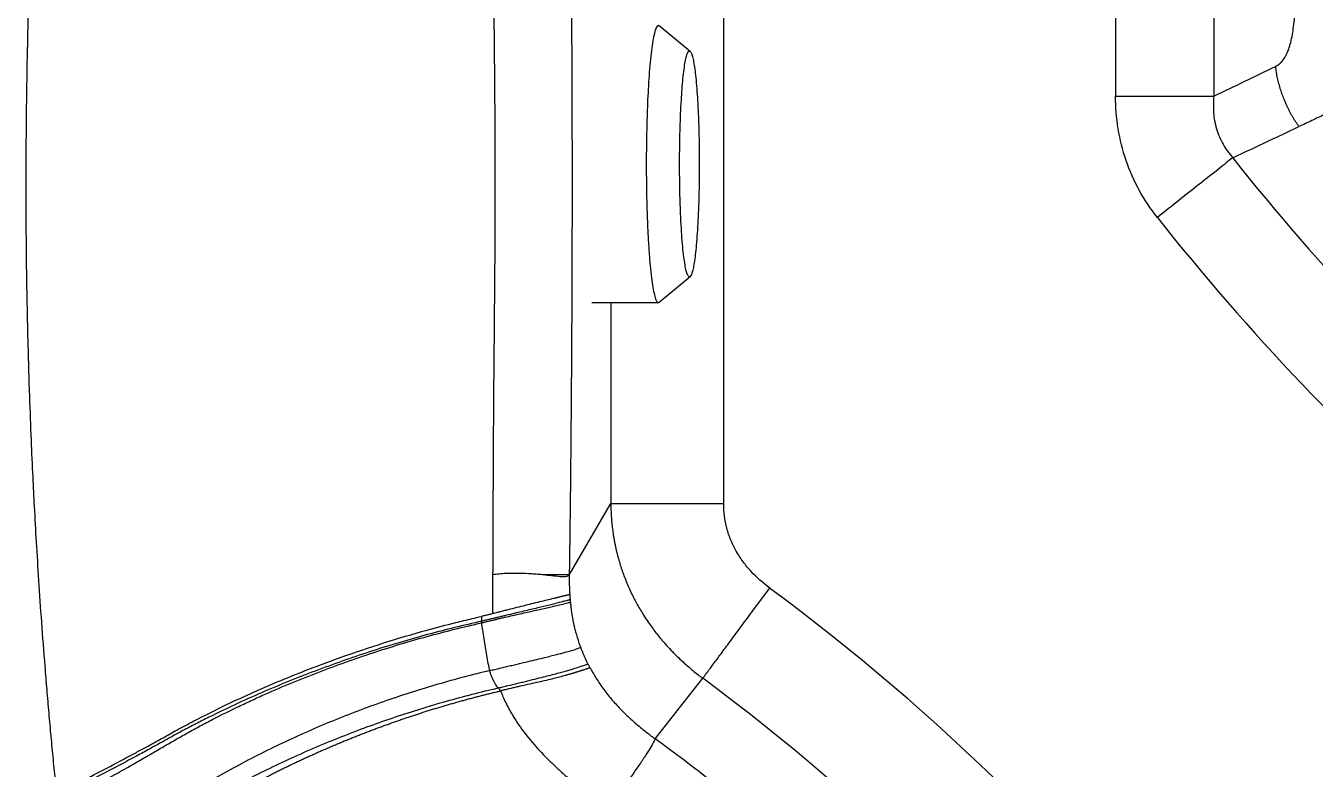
# Model space of a CAD drawing. Extents: x 398 to 508, y 623 to 782.
# Drawn here: x 413.03 to 435.76, y 679.11 to 692.21 of the extents above; entities that cross this region are included whole.
import ezdxf

# ---------------------------------------------------------------- set-up
doc = ezdxf.new("R2010")
doc.units = 0
doc.header["$MEASUREMENT"] = 0
doc.layers.add('GEOMETRY', color=2, linetype='Continuous', lineweight=25)

msp = doc.modelspace()

# ---------------------------------------------------------------- linework, layer by layer
at = {"layer": 'GEOMETRY'}
for p, q in [((425.337, 683.796), (425.337, 696.14)), ((432.245, 696.209), (432.245, 690.974)), ((433.977, 693.724), (433.977, 690.974)), ((424.743, 691.763), (424.198, 692.211)), ((432.245, 690.974), (433.977, 690.974)), ((424.198, 687.344), (424.743, 687.793)), ((423.01, 687.338), (424.183, 687.338)), ((423.344, 687.338), (423.344, 683.796)), ((422.617, 682.542), (423.344, 683.796)), ((424.125, 679.647), (424.967, 680.714))]:
    msp.add_line(p, q, dxfattribs=at)
for centre, radius, start, end in [((466.52, 715.395), 41.086, 218.3754, 228.7765), ((466.52, 715.395), 42.782, 218.3754, 228.7765), ((402.301, 650.114), 40.06, 37.6435, 53.4722), ((402.301, 650.114), 38.08, 37.6435, 53.4722)]:
    msp.add_arc(centre, radius, start, end, dxfattribs=at)
for points, knots in [([(413.588, 700.355), (413.585, 700.321), (413.577, 700.25), (413.566, 700.141), (413.554, 700.027), (413.542, 699.907), (413.53, 699.781), (413.517, 699.65), (413.503, 699.513), (413.469, 699.148), (413.422, 698.638), (413.345, 697.707), (413.262, 696.579), (413.184, 695.277), (413.116, 693.858), (413.073, 692.622), (413.048, 691.492), (413.037, 690.729), (413.031, 690.06), (413.029, 689.395), (413.031, 688.634), (413.042, 687.679), (413.062, 686.672), (413.091, 685.725), (413.12, 684.948), (413.149, 684.301), (413.179, 683.705), (413.213, 683.097), (413.255, 682.418), (413.305, 681.687), (413.349, 681.116), (413.381, 680.719), (413.398, 680.513), (413.415, 680.307), (413.433, 680.102), (413.452, 679.897), (413.471, 679.692), (413.49, 679.487), (413.51, 679.283), (413.529, 679.079), (413.55, 678.876), (413.564, 678.74), (413.571, 678.673)], [0, 0, 0, 0, 0.004942, 0.010146, 0.015611, 0.021338, 0.027326, 0.033576, 0.040087, 0.046859, 0.085382, 0.112397, 0.177928, 0.242966, 0.2926, 0.373074, 0.411979, 0.446592, 0.47692, 0.502965, 0.536978, 0.580274, 0.632851, 0.674177, 0.709637, 0.739233, 0.762961, 0.791801, 0.823168, 0.857074, 0.893527, 0.903191, 0.912858, 0.922528, 0.932201, 0.941878, 0.951558, 0.96124, 0.970926, 0.980614, 0.990306, 1, 1, 1, 1]), ([(422.617, 682.542), (422.618, 682.579), (422.619, 682.654), (422.621, 682.767), (422.622, 682.88), (422.624, 682.994), (422.625, 683.108), (422.627, 683.222), (422.628, 683.337), (422.63, 683.452), (422.631, 683.567), (422.634, 683.799), (422.638, 684.151), (422.643, 684.624), (422.647, 685.104), (422.653, 685.748), (422.658, 686.549), (422.663, 687.513), (422.666, 688.471), (422.667, 689.428), (422.666, 690.384), (422.663, 691.341), (422.658, 692.303), (422.652, 693.103), (422.647, 693.747), (422.643, 694.228), (422.638, 694.701), (422.633, 695.096), (422.629, 695.413), (422.626, 695.655), (422.623, 695.895), (422.62, 696.133), (422.616, 696.37), (422.613, 696.605), (422.609, 696.838), (422.607, 696.993), (422.606, 697.07)], [0, 0, 0, 0, 0.007806, 0.015634, 0.023484, 0.031355, 0.039248, 0.047164, 0.055101, 0.06306, 0.071042, 0.079045, 0.1112, 0.143826, 0.176926, 0.210505, 0.276787, 0.342022, 0.408763, 0.473758, 0.538679, 0.605245, 0.670358, 0.736649, 0.770202, 0.803313, 0.835985, 0.868223, 0.885065, 0.9018, 0.918428, 0.934951, 0.951369, 0.967683, 0.983893, 1, 1, 1, 1]), ([(421.267, 682.542), (421.267, 682.581), (421.268, 682.659), (421.268, 682.776), (421.269, 682.894), (421.269, 683.012), (421.27, 683.13), (421.27, 683.249), (421.27, 683.368), (421.271, 683.487), (421.271, 683.606), (421.272, 683.726), (421.272, 683.846), (421.273, 683.966), (421.273, 684.086), (421.274, 684.207), (421.274, 684.328), (421.275, 684.449), (421.275, 684.571), (421.276, 684.693), (421.277, 684.815), (421.277, 684.937), (421.278, 685.06), (421.279, 685.183), (421.28, 685.306), (421.281, 685.43), (421.281, 685.554), (421.285, 685.964), (421.291, 686.649), (421.299, 687.602), (421.306, 688.525), (421.309, 689.429), (421.306, 690.332), (421.299, 691.254), (421.29, 692.205), (421.283, 692.928), (421.279, 693.413), (421.278, 693.65), (421.276, 693.886), (421.275, 694.122), (421.273, 694.357), (421.272, 694.591), (421.271, 694.824), (421.27, 695.057), (421.269, 695.289), (421.268, 695.52), (421.267, 695.75), (421.267, 695.98), (421.266, 696.209), (421.265, 696.437), (421.264, 696.665), (421.264, 696.816), (421.264, 696.891)], [0, 0, 0, 0, 0.0082418, 0.0164982, 0.0247693, 0.0330552, 0.0413562, 0.0496722, 0.0580033, 0.0663498, 0.0747117, 0.0830891, 0.0914822, 0.0998911, 0.1083158, 0.1167566, 0.1252135, 0.1336867, 0.1421762, 0.1506823, 0.159205, 0.1677444, 0.1763007, 0.184874, 0.1934645, 0.2020722, 0.2106972, 0.2193397, 0.2876281, 0.35375, 0.4177703, 0.4797637, 0.5416597, 0.6055834, 0.6716082, 0.7398041, 0.7563628, 0.7728781, 0.7893506, 0.8057814, 0.8221712, 0.8385209, 0.8548314, 0.8711036, 0.8873383, 0.9035364, 0.9196986, 0.9358257, 0.9519186, 0.9679781, 0.984005, 1, 1, 1, 1]), ([(435.066, 691.499), (435.069, 691.501), (435.076, 691.504), (435.085, 691.509), (435.094, 691.515), (435.103, 691.52), (435.112, 691.527), (435.121, 691.533), (435.13, 691.54), (435.138, 691.547), (435.147, 691.554), (435.155, 691.562), (435.163, 691.57), (435.171, 691.579), (435.179, 691.587), (435.186, 691.596), (435.194, 691.606), (435.218, 691.637), (435.255, 691.699), (435.299, 691.803), (435.335, 691.925), (435.363, 692.059), (435.385, 692.209), (435.401, 692.368), (435.412, 692.54), (435.419, 692.717), (435.423, 692.907), (435.424, 693.073), (435.424, 693.225), (435.423, 693.36), (435.422, 693.513), (435.421, 693.704), (435.421, 693.844), (435.42, 693.928)], [0, 0, 0, 0, 0.007148, 0.014231, 0.021252, 0.028214, 0.035121, 0.041975, 0.048779, 0.055537, 0.062251, 0.068925, 0.075562, 0.082166, 0.088739, 0.095286, 0.10181, 0.108315, 0.157457, 0.207861, 0.257834, 0.312184, 0.367106, 0.428191, 0.49003, 0.557279, 0.623812, 0.697779, 0.74021, 0.789819, 0.846579, 0.907906, 1, 1, 1, 1]), ([(424.198, 692.205), (424.192, 692.211), (424.176, 692.226), (424.15, 692.196), (424.12, 692.12), (424.092, 691.994), (424.066, 691.828), (424.043, 691.629), (424.023, 691.405), (424.007, 691.165), (423.994, 690.918), (423.984, 690.664), (423.977, 690.4), (423.972, 690.117), (423.969, 689.813), (423.971, 689.495), (423.976, 689.17), (423.985, 688.846), (423.999, 688.535), (424.016, 688.246), (424.037, 687.988), (424.061, 687.77), (424.086, 687.595), (424.113, 687.466), (424.139, 687.381), (424.166, 687.341), (424.185, 687.331), (424.196, 687.344), (424.198, 687.347)], [0, 0, 0, 0, 0.024369, 0.068228, 0.112087, 0.155495, 0.198031, 0.239322, 0.279062, 0.317018, 0.353035, 0.387026, 0.421016, 0.457033, 0.49499, 0.534729, 0.57602, 0.618556, 0.661965, 0.705824, 0.749682, 0.793091, 0.835627, 0.876918, 0.916657, 0.954614, 0.990631, 1, 1, 1, 1]), ([(424.757, 687.811), (424.763, 687.824), (424.776, 687.852), (424.796, 687.929), (424.815, 688.035), (424.834, 688.176), (424.852, 688.351), (424.868, 688.559), (424.882, 688.795), (424.893, 689.054), (424.9, 689.327), (424.904, 689.607), (424.904, 689.885), (424.901, 690.17), (424.895, 690.452), (424.884, 690.719), (424.871, 690.954), (424.856, 691.164), (424.839, 691.342), (424.82, 691.491), (424.8, 691.61), (424.777, 691.7), (424.754, 691.757), (424.729, 691.774), (424.704, 691.751), (424.68, 691.688), (424.657, 691.586), (424.636, 691.45), (424.617, 691.288), (424.601, 691.105), (424.587, 690.897), (424.575, 690.669), (424.566, 690.416), (424.56, 690.147), (424.557, 689.856), (424.558, 689.564), (424.562, 689.282), (424.57, 689.018), (424.581, 688.764), (424.595, 688.528), (424.612, 688.318), (424.631, 688.14), (424.652, 687.998), (424.674, 687.892), (424.695, 687.824), (424.717, 687.789), (424.737, 687.784), (424.751, 687.802), (424.757, 687.811)], [0, 0, 0, 0, 0.017771, 0.036602, 0.056447, 0.077224, 0.098812, 0.121051, 0.143746, 0.166677, 0.189607, 0.212303, 0.234542, 0.25613, 0.280946, 0.304395, 0.326354, 0.34746, 0.369925, 0.38977, 0.410547, 0.432135, 0.454374, 0.477069, 0.5, 0.522931, 0.545626, 0.567865, 0.589453, 0.61023, 0.630075, 0.65254, 0.673646, 0.695605, 0.719054, 0.74387, 0.765458, 0.787697, 0.810393, 0.833323, 0.856254, 0.878949, 0.901188, 0.922776, 0.943553, 0.963398, 0.982229, 1, 1, 1, 1]), ([(435.477, 690.437), (435.472, 690.445), (435.461, 690.46), (435.445, 690.484), (435.43, 690.507), (435.415, 690.53), (435.401, 690.553), (435.387, 690.575), (435.373, 690.598), (435.361, 690.62), (435.348, 690.642), (435.336, 690.664), (435.324, 690.686), (435.313, 690.707), (435.302, 690.729), (435.292, 690.75), (435.281, 690.77), (435.272, 690.791), (435.262, 690.811), (435.253, 690.831), (435.244, 690.851), (435.236, 690.87), (435.228, 690.889), (435.22, 690.908), (435.213, 690.927), (435.202, 690.955), (435.187, 690.993), (435.17, 691.042), (435.154, 691.091), (435.139, 691.141), (435.125, 691.191), (435.113, 691.241), (435.101, 691.292), (435.09, 691.344), (435.081, 691.395), (435.073, 691.447), (435.068, 691.482), (435.066, 691.499)], [0, 0, 0, 0, 0.024794, 0.049226, 0.073298, 0.097015, 0.120382, 0.143401, 0.166074, 0.188403, 0.210389, 0.232033, 0.253337, 0.274302, 0.29493, 0.315222, 0.33518, 0.354804, 0.374096, 0.393057, 0.411691, 0.429999, 0.447984, 0.465646, 0.482987, 0.500007, 0.544501, 0.589176, 0.634035, 0.679072, 0.724287, 0.769695, 0.815306, 0.861137, 0.90719, 0.953478, 1, 1, 1, 1]), ([(432.981, 688.835), (432.86, 688.987), (432.754, 689.147), (432.571, 689.483), (432.494, 689.658), (432.368, 690.025), (432.322, 690.212), (432.26, 690.589), (432.245, 690.781), (432.245, 690.974)], [0, 0, 0, 0, 0.25, 0.25, 0.5, 0.5, 0.75, 0.75, 1, 1, 1, 1]), ([(433.977, 690.974), (433.967, 690.878), (433.965, 690.782), (433.976, 690.637), (433.982, 690.589), (433.995, 690.516), (434, 690.492), (434.011, 690.444), (434.018, 690.421), (434.039, 690.35), (434.055, 690.303), (434.093, 690.214), (434.115, 690.17), (434.163, 690.085), (434.189, 690.043), (434.247, 689.963), (434.278, 689.925), (434.31, 689.888)], [0, 0, 0, 0, 0.25, 0.25, 0.375, 0.375, 0.4375, 0.4375, 0.5, 0.5, 0.625, 0.625, 0.75, 0.75, 0.875, 0.875, 1, 1, 1, 1]), ([(436.043, 690.704), (436.006, 690.686), (435.93, 690.651), (435.816, 690.597), (435.703, 690.544), (435.59, 690.49), (435.515, 690.455), (435.477, 690.437)], [0, 0, 0, 0, 0.20094, 0.401312, 0.601214, 0.800688, 1, 1, 1, 1]), ([(434.31, 689.888), (434.44, 689.949), (434.699, 690.071), (435.088, 690.254), (435.347, 690.376), (435.477, 690.437)], [0, 0, 0, 0, 0.333333, 0.666667, 1, 1, 1, 1]), ([(434.31, 689.888), (434.24, 689.833), (434.156, 689.766), (433.964, 689.614), (433.857, 689.529), (433.625, 689.346), (433.501, 689.248), (433.245, 689.045), (433.113, 688.94), (432.981, 688.835)], [0, 0, 0, 0, 0.25, 0.25, 0.5, 0.5, 0.75, 0.75, 1, 1, 1, 1]), ([(423.344, 683.796), (423.344, 683.784), (423.345, 683.759), (423.345, 683.721), (423.347, 683.677), (423.349, 683.626), (423.353, 683.551), (423.361, 683.457), (423.371, 683.364), (423.38, 683.299), (423.385, 683.266), (423.387, 683.25), (423.388, 683.24), (423.39, 683.231), (423.391, 683.222), (423.393, 683.214), (423.393, 683.209), (423.395, 683.202), (423.396, 683.194), (423.397, 683.186), (423.398, 683.181), (423.4, 683.17), (423.403, 683.156), (423.406, 683.137), (423.409, 683.119), (423.414, 683.095), (423.421, 683.058), (423.431, 683.012), (423.444, 682.957), (423.457, 682.902), (423.472, 682.847), (423.492, 682.774), (423.52, 682.683), (423.556, 682.576), (423.596, 682.47), (423.638, 682.366), (423.686, 682.258), (423.735, 682.157), (423.787, 682.057), (423.839, 681.963), (423.893, 681.873), (423.954, 681.777), (424.038, 681.651), (424.156, 681.494), (424.284, 681.34), (424.386, 681.229), (424.464, 681.148), (424.535, 681.078), (424.617, 681.001), (424.702, 680.926), (424.788, 680.853), (424.861, 680.794), (424.914, 680.754), (424.944, 680.731), (424.959, 680.72), (424.967, 680.714)], [0, 0, 0, 0, 0.010372, 0.020857, 0.031456, 0.046981, 0.062815, 0.094101, 0.125344, 0.140959, 0.148766, 0.152669, 0.154621, 0.156573, 0.160477, 0.162429, 0.163405, 0.164381, 0.168285, 0.170238, 0.171214, 0.17219, 0.180001, 0.183126, 0.187815, 0.195631, 0.20345, 0.2191, 0.234769, 0.25046, 0.266178, 0.281927, 0.313382, 0.344702, 0.375919, 0.407065, 0.438169, 0.473703, 0.500369, 0.531521, 0.562745, 0.587795, 0.625517, 0.688238, 0.750579, 0.792033, 0.812749, 0.843827, 0.87493, 0.906078, 0.937292, 0.968592, 0.984281, 0.99201, 1, 1, 1, 1]), ([(423.344, 683.796), (423.355, 683.796), (423.377, 683.796), (423.444, 683.796), (423.488, 683.796), (423.598, 683.796), (423.663, 683.796), (423.811, 683.796), (423.894, 683.796), (424.077, 683.796), (424.176, 683.796), (424.386, 683.796), (424.497, 683.796), (424.727, 683.796), (424.846, 683.796), (425.089, 683.796), (425.213, 683.796), (425.337, 683.796)], [0, 0, 0, 0, 0.125, 0.125, 0.25, 0.25, 0.375, 0.375, 0.5, 0.5, 0.625, 0.625, 0.75, 0.75, 0.875, 0.875, 1, 1, 1, 1]), ([(426.146, 682.305), (426.027, 682.393), (425.917, 682.49), (425.768, 682.651), (425.721, 682.707), (425.656, 682.796), (425.634, 682.827), (425.594, 682.889), (425.575, 682.92), (425.52, 683.015), (425.488, 683.081), (425.446, 683.183), (425.434, 683.217), (425.41, 683.287), (425.4, 683.323), (425.353, 683.502), (425.337, 683.648), (425.337, 683.796)], [0, 0, 0, 0, 0.25, 0.25, 0.375, 0.375, 0.4375, 0.4375, 0.5, 0.5, 0.625, 0.625, 0.6875, 0.6875, 0.75, 0.75, 1, 1, 1, 1]), ([(421.265, 681.964), (421.265, 681.984), (421.265, 682.033), (421.266, 682.111), (421.266, 682.283), (421.267, 682.427), (421.267, 682.542)], [0.1602735, 0.1602735, 0.1602735, 0.1602735, 0.25, 0.375, 0.5, 1, 1, 1, 1]), ([(421.267, 682.542), (421.303, 682.549), (421.377, 682.559), (421.53, 682.569), (421.725, 682.57), (421.915, 682.562), (422.058, 682.551), (422.127, 682.545), (422.16, 682.542), (422.161, 682.542)], [0, 0, 0, 0, 0.0625, 0.125, 0.25, 0.375, 0.4375, 0.5, 0.5015627, 0.5015627, 0.5015627, 0.5015627]), ([(422.161, 682.542), (422.166, 682.542), (422.177, 682.542), (422.194, 682.542), (422.21, 682.542), (422.226, 682.542), (422.242, 682.542), (422.257, 682.542), (422.273, 682.542), (422.288, 682.542), (422.302, 682.542), (422.317, 682.542), (422.331, 682.542), (422.345, 682.542), (422.358, 682.542), (422.372, 682.542), (422.385, 682.542), (422.397, 682.542), (422.41, 682.542), (422.422, 682.542), (422.433, 682.542), (422.445, 682.542), (422.456, 682.542), (422.467, 682.542), (422.477, 682.542), (422.487, 682.542), (422.497, 682.542), (422.506, 682.542), (422.515, 682.542), (422.524, 682.542), (422.532, 682.542), (422.54, 682.542), (422.548, 682.542), (422.555, 682.542), (422.562, 682.542), (422.569, 682.542), (422.575, 682.542), (422.581, 682.542), (422.586, 682.542), (422.591, 682.542), (422.596, 682.542), (422.6, 682.542), (422.604, 682.542), (422.607, 682.542), (422.61, 682.542), (422.613, 682.542), (422.615, 682.542), (422.617, 682.542), (422.617, 682.542)], [0, 0, 0, 0, 0.0217291, 0.0434602, 0.0651931, 0.0869279, 0.1086645, 0.1304027, 0.1521425, 0.1738837, 0.1956263, 0.2173701, 0.2391149, 0.2608607, 0.2826072, 0.3043543, 0.3261019, 0.3478498, 0.3695977, 0.3913455, 0.413093, 0.43484, 0.4565863, 0.4783316, 0.5000758, 0.5218187, 0.5435603, 0.5653008, 0.5870403, 0.6087788, 0.6305166, 0.6522536, 0.6739899, 0.6957257, 0.717461, 0.7391958, 0.7609303, 0.7826644, 0.8043983, 0.826132, 0.8478656, 0.869599, 0.8913324, 0.9130658, 0.9347992, 0.9565327, 0.9782663, 1, 1, 1, 1]), ([(422.161, 682.542), (422.192, 682.538), (422.254, 682.532), (422.368, 682.518), (422.486, 682.505), (422.565, 682.508), (422.603, 682.525), (422.614, 682.536), (422.617, 682.542)], [0.5015627, 0.5015627, 0.5015627, 0.5015627, 0.5625, 0.625, 0.75, 0.875, 0.9375, 1, 1, 1, 1]), ([(422.625, 682.19), (422.623, 682.232), (422.617, 682.348), (422.616, 682.466), (422.617, 682.542)], [0.90151707, 0.90151707, 0.90151707, 0.90151707, 0.9375, 1, 1, 1, 1]), ([(424.967, 680.714), (424.977, 680.727), (424.993, 680.749), (425.037, 680.809), (425.066, 680.847), (425.133, 680.939), (425.173, 680.992), (425.262, 681.112), (425.311, 681.179), (425.418, 681.323), (425.476, 681.401), (425.598, 681.566), (425.662, 681.653), (425.795, 681.832), (425.864, 681.925), (426.004, 682.114), (426.075, 682.21), (426.146, 682.305)], [0, 0, 0, 0, 0.125, 0.125, 0.25, 0.25, 0.375, 0.375, 0.5, 0.5, 0.625, 0.625, 0.75, 0.75, 0.875, 0.875, 1, 1, 1, 1]), ([(421.066, 681.692), (421.077, 681.695), (421.099, 681.7), (421.144, 681.711), (421.2, 681.724), (421.269, 681.74), (421.337, 681.757), (421.407, 681.773), (421.499, 681.794), (421.613, 681.82), (421.748, 681.851), (421.877, 681.88), (422, 681.908), (422.115, 681.934), (422.22, 681.958), (422.348, 681.987), (422.48, 682.017), (422.589, 682.044), (422.626, 682.055), (422.636, 682.059)], [0, 0, 0, 0, 0.015625, 0.03125, 0.0625, 0.09375, 0.125, 0.15625, 0.1875, 0.25, 0.3125, 0.375, 0.4375, 0.5, 0.5625, 0.625, 0.75, 0.875, 1, 1, 1, 1]), ([(422.632, 682.102), (422.63, 682.101), (422.624, 682.099), (422.612, 682.095), (422.596, 682.09), (422.571, 682.083), (422.531, 682.073), (422.449, 682.051), (422.316, 682.018), (422.146, 681.977), (421.993, 681.94), (421.83, 681.901), (421.655, 681.86), (421.496, 681.822), (421.406, 681.801), (421.354, 681.788), (421.32, 681.78), (421.298, 681.775), (421.258, 681.766), (421.202, 681.752), (421.136, 681.737), (421.092, 681.726), (421.07, 681.721)], [0, 0, 0, 0, 0.03125, 0.0625, 0.09375, 0.125, 0.1875, 0.25, 0.375, 0.5, 0.5625, 0.625, 0.75, 0.8125, 0.84375, 0.875, 0.882812, 0.890625, 0.90625, 0.9375, 0.96875, 1, 1, 1, 1]), ([(422.625, 682.19), (422.625, 682.19), (422.623, 682.19), (422.621, 682.189), (422.618, 682.188), (422.615, 682.187), (422.611, 682.186), (422.607, 682.186), (422.602, 682.184), (422.598, 682.183), (422.592, 682.182), (422.587, 682.181), (422.581, 682.179), (422.575, 682.178), (422.568, 682.176), (422.561, 682.174), (422.553, 682.172), (422.546, 682.171), (422.537, 682.169), (422.529, 682.166), (422.52, 682.164), (422.511, 682.162), (422.501, 682.16), (422.491, 682.157), (422.481, 682.155), (422.471, 682.152), (422.46, 682.15), (422.448, 682.147), (422.437, 682.144), (422.425, 682.141), (422.413, 682.138), (422.4, 682.135), (422.388, 682.132), (422.375, 682.129), (422.361, 682.126), (422.348, 682.122), (422.303, 682.111), (422.22, 682.091), (422.089, 682.059), (421.948, 682.025), (421.799, 681.988), (421.646, 681.95), (421.53, 681.921), (421.453, 681.902), (421.415, 681.892), (421.377, 681.882), (421.34, 681.873), (421.302, 681.863), (421.278, 681.857), (421.265, 681.854)], [0, 0, 0, 0, 0.0106881, 0.0213866, 0.0320941, 0.0428097, 0.0535321, 0.0642599, 0.074992, 0.0857272, 0.096464, 0.1072008, 0.1179361, 0.1286684, 0.1393965, 0.1501209, 0.1608419, 0.1715602, 0.1822762, 0.1929904, 0.2037032, 0.2144149, 0.2251258, 0.2358364, 0.2465469, 0.2572575, 0.2679685, 0.2786798, 0.2893914, 0.3001036, 0.3108166, 0.3215305, 0.3322456, 0.342962, 0.3536796, 0.3643987, 0.3751193, 0.4584587, 0.5418065, 0.625105, 0.7083613, 0.7916177, 0.8749375, 0.8957963, 0.9166543, 0.9375074, 0.9583518, 0.9791841, 1, 1, 1, 1]), ([(422.636, 682.059), (422.635, 682.072), (422.633, 682.086), (422.632, 682.1), (422.632, 682.102)], [0.86358754, 0.86358754, 0.86358754, 0.86358754, 0.875, 0.87611629, 0.87611629, 0.87611629, 0.87611629]), ([(422.815, 681.259), (422.812, 681.268), (422.785, 681.34), (422.741, 681.479), (422.691, 681.678), (422.664, 681.833), (422.65, 681.929), (422.646, 681.964), (422.641, 682.004), (422.638, 682.036), (422.636, 682.059)], [0.6158277, 0.6158277, 0.6158277, 0.6158277, 0.625, 0.6875, 0.75, 0.8125, 0.828125, 0.8359375, 0.84375, 0.8635875, 0.8635875, 0.8635875, 0.8635875]), ([(421.265, 681.854), (421.243, 681.848), (421.199, 681.837), (421.133, 681.82), (421.088, 681.809), (421.066, 681.804)], [0, 0, 0, 0, 0.333345, 0.666678, 1, 1, 1, 1]), ([(421.265, 681.854), (421.265, 681.868), (421.265, 681.897), (421.265, 681.933), (421.265, 681.956), (421.265, 681.964)], [0, 0, 0, 0, 0.0625, 0.125, 0.1602735, 0.1602735, 0.1602735, 0.1602735]), ([(421.07, 681.721), (420.91, 681.683), (420.75, 681.646), (420.429, 681.568), (420.269, 681.527), (419.788, 681.396), (419.467, 681.301), (418.987, 681.146), (418.828, 681.093), (418.509, 680.981), (418.35, 680.924), (418.032, 680.805), (417.874, 680.743), (417.558, 680.617), (417.401, 680.551), (417.087, 680.417), (416.931, 680.347), (416.621, 680.204), (416.466, 680.13), (416.237, 680.017), (416.16, 679.978), (416.008, 679.9), (415.932, 679.861), (415.781, 679.781), (415.706, 679.74), (415.593, 679.679), (415.556, 679.658), (415.481, 679.616), (415.443, 679.596), (415.369, 679.554), (415.331, 679.533), (415.256, 679.492), (415.219, 679.471), (415.106, 679.41), (415.031, 679.369), (414.804, 679.248), (414.653, 679.167), (414.35, 679.008), (414.198, 678.929), (413.969, 678.811), (413.893, 678.772), (413.779, 678.714), (413.722, 678.685), (413.664, 678.656), (413.626, 678.636), (413.607, 678.627), (413.588, 678.617)], [0, 0, 0, 0, 0.0625, 0.0625, 0.125, 0.125, 0.25, 0.25, 0.3125, 0.3125, 0.375, 0.375, 0.4375, 0.4375, 0.5, 0.5, 0.5625, 0.5625, 0.625, 0.625, 0.65625, 0.65625, 0.6875, 0.6875, 0.71875, 0.71875, 0.734375, 0.734375, 0.75, 0.75, 0.765625, 0.765625, 0.78125, 0.78125, 0.8125, 0.8125, 0.875, 0.875, 0.9375, 0.9375, 0.96875, 0.96875, 0.984375, 0.992188, 0.992188, 1, 1, 1, 1]), ([(413.652, 678.487), (413.801, 678.568), (413.95, 678.652), (414.248, 678.818), (414.397, 678.902), (414.694, 679.07), (414.843, 679.155), (415.065, 679.282), (415.139, 679.324), (415.25, 679.388), (415.287, 679.41), (415.361, 679.453), (415.397, 679.474), (415.471, 679.518), (415.508, 679.539), (415.582, 679.582), (415.618, 679.603), (415.729, 679.668), (415.804, 679.709), (415.953, 679.792), (416.028, 679.833), (416.178, 679.913), (416.253, 679.953), (416.481, 680.07), (416.634, 680.146), (416.864, 680.256), (416.942, 680.292), (417.096, 680.364), (417.174, 680.399), (417.408, 680.503), (417.565, 680.569), (417.879, 680.699), (418.037, 680.762), (418.353, 680.883), (418.511, 680.942), (418.829, 681.055), (418.988, 681.11), (419.467, 681.267), (419.786, 681.364), (420.266, 681.496), (420.426, 681.537), (420.747, 681.617), (420.907, 681.654), (421.066, 681.692)], [0, 0, 0, 0, 0.0625, 0.0625, 0.125, 0.125, 0.1875, 0.1875, 0.21875, 0.21875, 0.234375, 0.234375, 0.25, 0.25, 0.265625, 0.265625, 0.28125, 0.28125, 0.3125, 0.3125, 0.34375, 0.34375, 0.375, 0.375, 0.4375, 0.4375, 0.46875, 0.46875, 0.5, 0.5, 0.5625, 0.5625, 0.625, 0.625, 0.6875, 0.6875, 0.75, 0.75, 0.875, 0.875, 0.9375, 0.9375, 1, 1, 1, 1]), ([(415.246, 679.553), (415.274, 679.569), (415.343, 679.606), (415.452, 679.667), (415.573, 679.735), (415.715, 679.813), (415.919, 679.923), (416.206, 680.072), (416.599, 680.265), (417.14, 680.515), (417.813, 680.798), (418.575, 681.085), (419.338, 681.342), (420.018, 681.543), (420.538, 681.679), (420.804, 681.742), (420.9, 681.765)], [0.2079215, 0.2079215, 0.2079215, 0.2079215, 0.21875, 0.234375, 0.25, 0.265625, 0.2890625, 0.328125, 0.375, 0.4375, 0.53125, 0.625, 0.71875, 0.8125, 0.875, 0.9107654, 0.9107654, 0.9107654, 0.9107654]), ([(421.07, 681.721), (421.07, 681.722), (421.071, 681.724), (421.071, 681.726), (421.071, 681.729), (421.07, 681.732), (421.07, 681.734), (421.07, 681.737), (421.07, 681.739), (421.07, 681.742), (421.07, 681.744), (421.07, 681.747), (421.07, 681.75), (421.07, 681.753), (421.07, 681.758), (421.07, 681.764), (421.069, 681.77), (421.069, 681.775), (421.068, 681.781), (421.068, 681.787), (421.068, 681.793), (421.068, 681.799), (421.066, 681.802), (421.066, 681.804)], [0, 0, 0, 0, 0.030773, 0.061571, 0.092396, 0.123233, 0.154066, 0.184893, 0.215714, 0.246529, 0.27734, 0.308148, 0.338956, 0.369767, 0.439788, 0.509838, 0.579905, 0.649962, 0.719984, 0.789953, 0.859887, 0.92985, 1, 1, 1, 1]), ([(421.21, 680.849), (421.207, 680.859), (421.203, 680.879), (421.197, 680.908), (421.183, 680.976), (421.165, 681.082), (421.141, 681.228), (421.117, 681.374), (421.1, 681.486), (421.088, 681.561), (421.081, 681.6), (421.076, 681.63), (421.073, 681.65), (421.071, 681.661), (421.069, 681.671), (421.067, 681.682), (421.066, 681.689), (421.066, 681.692)], [0, 0, 0, 0, 0.035746, 0.071477, 0.107205, 0.280337, 0.453469, 0.626599, 0.799732, 0.845897, 0.892066, 0.938241, 0.950588, 0.962937, 0.975295, 0.987658, 1, 1, 1, 1]), ([(421.21, 680.849), (421.224, 680.853), (421.254, 680.86), (421.314, 680.874), (421.39, 680.892), (421.483, 680.914), (421.577, 680.937), (421.669, 680.958), (421.79, 680.987), (421.931, 681.021), (422.078, 681.056), (422.206, 681.087), (422.315, 681.114), (422.409, 681.138), (422.49, 681.159), (422.584, 681.184), (422.677, 681.211), (422.76, 681.237), (422.799, 681.252), (422.815, 681.259)], [0, 0, 0, 0, 0.015625, 0.03125, 0.0625, 0.09375, 0.125, 0.15625, 0.1875, 0.25, 0.3125, 0.375, 0.4375, 0.5, 0.5625, 0.625, 0.75, 0.875, 1, 1, 1, 1]), ([(421.356, 680.544), (421.37, 680.547), (421.399, 680.554), (421.456, 680.567), (421.558, 680.591), (421.677, 680.62), (421.796, 680.648), (421.911, 680.677), (422.048, 680.711), (422.193, 680.747), (422.32, 680.78), (422.43, 680.81), (422.525, 680.836), (422.608, 680.86), (422.704, 680.888), (422.8, 680.918), (422.886, 680.947), (422.925, 680.963), (422.941, 680.97)], [0, 0, 0, 0, 0.015625, 0.03125, 0.0625, 0.125, 0.15625, 0.1875, 0.25, 0.3125, 0.375, 0.4375, 0.5, 0.5625, 0.625, 0.75, 0.875, 1, 1, 1, 1]), ([(422.98, 680.896), (422.976, 680.903), (422.962, 680.928), (422.95, 680.953), (422.941, 680.97)], [0.49214394, 0.49214394, 0.49214394, 0.49214394, 0.5, 0.51804117, 0.51804117, 0.51804117, 0.51804117]), ([(421.21, 680.849), (421.057, 680.813), (420.905, 680.775), (420.6, 680.695), (420.448, 680.652), (419.993, 680.52), (419.691, 680.424), (419.09, 680.216), (418.792, 680.103), (418.346, 679.923), (418.198, 679.861), (417.903, 679.732), (417.756, 679.665), (417.464, 679.528), (417.318, 679.457), (417.028, 679.312), (416.885, 679.237), (416.599, 679.084), (416.457, 679.005), (416.246, 678.884), (416.176, 678.843), (416.036, 678.76), (415.967, 678.718), (415.828, 678.633), (415.759, 678.59), (415.622, 678.502), (415.554, 678.458), (415.35, 678.324), (415.215, 678.232), (414.947, 678.044), (414.815, 677.948), (414.619, 677.8), (414.553, 677.751), (414.424, 677.65), (414.359, 677.599), (414.295, 677.548)], [0, 0, 0, 0, 0.0625, 0.0625, 0.125, 0.125, 0.25, 0.25, 0.375, 0.375, 0.4375, 0.4375, 0.5, 0.5, 0.5625, 0.5625, 0.625, 0.625, 0.6875, 0.6875, 0.71875, 0.71875, 0.75, 0.75, 0.78125, 0.78125, 0.8125, 0.8125, 0.875, 0.875, 0.9375, 0.9375, 0.96875, 0.96875, 1, 1, 1, 1]), ([(421.356, 680.544), (421.355, 680.546), (421.351, 680.55), (421.343, 680.56), (421.33, 680.578), (421.31, 680.609), (421.287, 680.652), (421.265, 680.697), (421.246, 680.741), (421.229, 680.784), (421.219, 680.815), (421.213, 680.836), (421.211, 680.845), (421.21, 680.849)], [0, 0, 0, 0, 0.03125, 0.0625, 0.125, 0.25, 0.375, 0.5, 0.625, 0.75, 0.875, 0.9375, 1, 1, 1, 1]), ([(422.98, 680.896), (422.978, 680.895), (422.974, 680.894), (422.967, 680.893), (422.961, 680.891), (422.954, 680.889), (422.946, 680.887), (422.939, 680.884), (422.931, 680.882), (422.922, 680.879), (422.913, 680.877), (422.904, 680.874), (422.894, 680.871), (422.884, 680.867), (422.874, 680.864), (422.863, 680.861), (422.852, 680.857), (422.84, 680.853), (422.828, 680.849), (422.816, 680.845), (422.803, 680.841), (422.79, 680.837), (422.776, 680.833), (422.762, 680.828), (422.748, 680.824), (422.733, 680.819), (422.718, 680.814), (422.702, 680.809), (422.686, 680.804), (422.669, 680.799), (422.652, 680.794), (422.634, 680.789), (422.616, 680.784), (422.597, 680.778), (422.578, 680.773), (422.558, 680.767), (422.515, 680.755), (422.444, 680.736), (422.336, 680.708), (422.213, 680.678), (422.073, 680.646), (421.917, 680.612), (421.792, 680.584), (421.71, 680.566), (421.673, 680.557), (421.635, 680.548), (421.598, 680.539), (421.561, 680.531), (421.524, 680.522), (421.488, 680.513), (421.452, 680.504), (421.428, 680.499), (421.416, 680.496)], [0, 0, 0, 0, 0.014298, 0.028598, 0.0429, 0.057203, 0.071508, 0.085812, 0.100117, 0.114421, 0.128725, 0.143028, 0.157331, 0.171633, 0.185934, 0.200235, 0.214535, 0.228835, 0.243134, 0.257434, 0.271735, 0.286035, 0.300336, 0.314636, 0.328935, 0.343235, 0.357534, 0.371833, 0.386134, 0.400434, 0.414735, 0.429035, 0.443335, 0.457636, 0.471936, 0.486236, 0.500537, 0.56309, 0.625626, 0.688146, 0.750663, 0.813127, 0.87557, 0.889396, 0.903226, 0.917059, 0.930893, 0.944723, 0.958546, 0.972367, 0.986186, 1, 1, 1, 1]), ([(422.98, 680.896), (422.995, 680.867), (423.03, 680.805), (423.087, 680.711), (423.151, 680.613), (423.242, 680.485), (423.367, 680.329), (423.534, 680.147), (423.718, 679.972), (423.883, 679.832), (424.003, 679.738), (424.063, 679.692), (424.098, 679.666), (424.116, 679.653), (424.125, 679.647)], [0, 0, 0, 0, 0.0534203, 0.1159203, 0.1784203, 0.2409203, 0.3659203, 0.4909203, 0.6159203, 0.7409203, 0.8034203, 0.8346703, 0.8502953, 0.8659203, 0.8659203, 0.8659203, 0.8659203]), ([(414.426, 677.396), (414.558, 677.492), (414.691, 677.586), (414.96, 677.77), (415.095, 677.86), (415.367, 678.036), (415.504, 678.123), (415.711, 678.249), (415.78, 678.291), (415.919, 678.373), (415.989, 678.414), (416.128, 678.495), (416.198, 678.535), (416.339, 678.614), (416.409, 678.653), (416.621, 678.769), (416.763, 678.844), (417.049, 678.991), (417.193, 679.062), (417.483, 679.202), (417.628, 679.27), (417.92, 679.402), (418.066, 679.466), (418.36, 679.59), (418.508, 679.65), (418.951, 679.824), (419.248, 679.932), (419.846, 680.133), (420.146, 680.226), (420.599, 680.354), (420.751, 680.394), (421.053, 680.472), (421.205, 680.509), (421.356, 680.544)], [0, 0, 0, 0, 0.0625, 0.0625, 0.125, 0.125, 0.1875, 0.1875, 0.21875, 0.21875, 0.25, 0.25, 0.28125, 0.28125, 0.3125, 0.3125, 0.375, 0.375, 0.4375, 0.4375, 0.5, 0.5, 0.5625, 0.5625, 0.625, 0.625, 0.75, 0.75, 0.875, 0.875, 0.9375, 0.9375, 1, 1, 1, 1]), ([(414.566, 677.279), (414.588, 677.295), (414.631, 677.327), (414.695, 677.376), (414.76, 677.424), (414.825, 677.472), (414.891, 677.519), (414.956, 677.566), (415.022, 677.613), (415.088, 677.66), (415.154, 677.706), (415.22, 677.752), (415.286, 677.797), (415.353, 677.843), (415.42, 677.887), (415.487, 677.932), (415.554, 677.977), (415.621, 678.021), (415.689, 678.064), (415.756, 678.108), (415.824, 678.151), (415.892, 678.194), (415.96, 678.236), (416.029, 678.278), (416.097, 678.32), (416.166, 678.362), (416.234, 678.403), (416.303, 678.444), (416.372, 678.484), (416.442, 678.524), (416.511, 678.564), (416.58, 678.604), (416.65, 678.643), (416.72, 678.682), (416.79, 678.721), (416.86, 678.759), (416.93, 678.797), (417, 678.835), (417.071, 678.872), (417.142, 678.909), (417.212, 678.946), (417.283, 678.982), (417.354, 679.018), (417.425, 679.054), (417.497, 679.089), (417.568, 679.124), (417.639, 679.159), (417.711, 679.194), (417.783, 679.228), (417.854, 679.261), (417.926, 679.295), (417.998, 679.328), (418.071, 679.361), (418.143, 679.393), (418.215, 679.425), (418.288, 679.457), (418.36, 679.488), (418.433, 679.519), (418.506, 679.55), (418.578, 679.581), (418.651, 679.611), (418.724, 679.641), (418.798, 679.67), (418.871, 679.699), (418.944, 679.728), (419.017, 679.756), (419.091, 679.785), (419.165, 679.812), (419.238, 679.84), (419.312, 679.867), (419.386, 679.894), (419.46, 679.92), (419.533, 679.946), (419.608, 679.972), (419.682, 679.998), (419.756, 680.023), (419.83, 680.048), (419.904, 680.072), (419.979, 680.096), (420.053, 680.12), (420.128, 680.144), (420.202, 680.167), (420.277, 680.19), (420.351, 680.212), (420.426, 680.234), (420.501, 680.256), (420.576, 680.278), (420.651, 680.299), (420.726, 680.32), (420.8, 680.34), (420.875, 680.36), (420.951, 680.38), (421.026, 680.4), (421.101, 680.419), (421.176, 680.438), (421.251, 680.456), (421.326, 680.475), (421.377, 680.486), (421.402, 680.492)], [0, 0, 0, 0, 0.010417, 0.020834, 0.031251, 0.041668, 0.052084, 0.062502, 0.072919, 0.083336, 0.093753, 0.10417, 0.114587, 0.125004, 0.135421, 0.145838, 0.156255, 0.166672, 0.177088, 0.187505, 0.197922, 0.208339, 0.218755, 0.229172, 0.239589, 0.250005, 0.260422, 0.270838, 0.281255, 0.291671, 0.302088, 0.312505, 0.322921, 0.333338, 0.343755, 0.354172, 0.364589, 0.375006, 0.385423, 0.39584, 0.406257, 0.416674, 0.427091, 0.437508, 0.447924, 0.458341, 0.468757, 0.479174, 0.48959, 0.500006, 0.510422, 0.520838, 0.531254, 0.541669, 0.552085, 0.562501, 0.572917, 0.583332, 0.593748, 0.604164, 0.61458, 0.624996, 0.635412, 0.645828, 0.656245, 0.666661, 0.677078, 0.687494, 0.697911, 0.708328, 0.718745, 0.729162, 0.739578, 0.749996, 0.760413, 0.77083, 0.781247, 0.791664, 0.802082, 0.8125, 0.822918, 0.833336, 0.843754, 0.854172, 0.86459, 0.875007, 0.885425, 0.895842, 0.906259, 0.916675, 0.927092, 0.937508, 0.947924, 0.95834, 0.968755, 0.97917, 0.989585, 1, 1, 1, 1]), ([(421.402, 680.492), (421.398, 680.497), (421.391, 680.505), (421.38, 680.518), (421.368, 680.531), (421.36, 680.54), (421.357, 680.544)], [0, 0, 0, 0, 0.249549, 0.499065, 0.749222, 1, 1, 1, 1]), ([(421.402, 680.492), (421.405, 680.484), (421.412, 680.467), (421.422, 680.442), (421.432, 680.417), (421.442, 680.393), (421.466, 680.339), (421.504, 680.258), (421.562, 680.148), (421.664, 679.972), (421.833, 679.73), (422.039, 679.488), (422.219, 679.303), (422.356, 679.169), (422.503, 679.035), (422.632, 678.923), (422.74, 678.833), (422.823, 678.765), (422.909, 678.696), (422.998, 678.626), (423.09, 678.556), (423.184, 678.485), (423.248, 678.438), (423.281, 678.414)], [0, 0, 0, 0, 0.010121, 0.020176, 0.030166, 0.040092, 0.049954, 0.095124, 0.140337, 0.185689, 0.316949, 0.457032, 0.520862, 0.587322, 0.656509, 0.72851, 0.764675, 0.8017, 0.839594, 0.878364, 0.918017, 0.95856, 1, 1, 1, 1]), ([(413.592, 678.683), (413.761, 678.768), (414.055, 678.921), (414.47, 679.137), (414.779, 679.301), (415.025, 679.433), (415.16, 679.506), (415.233, 679.546), (415.246, 679.553)], [0, 0, 0, 0, 0.0625, 0.109375, 0.15625, 0.1796875, 0.203125, 0.2079215, 0.2079215, 0.2079215, 0.2079215]), ([(424.125, 679.647), (424.122, 679.635), (424.113, 679.615), (424.084, 679.56), (424.064, 679.526), (424.014, 679.444), (423.983, 679.396), (423.915, 679.291), (423.876, 679.234), (423.793, 679.113), (423.749, 679.049), (423.657, 678.919), (423.609, 678.852), (423.513, 678.72), (423.464, 678.655), (423.37, 678.53), (423.324, 678.47), (423.281, 678.414)], [0, 0, 0, 0, 0.125, 0.125, 0.25, 0.25, 0.375, 0.375, 0.5, 0.5, 0.625, 0.625, 0.75, 0.75, 0.875, 0.875, 1, 1, 1, 1]), ([(431.344, 672.595), (430.829, 673.271), (430.291, 673.923), (429.173, 675.185), (428.593, 675.795), (427.39, 676.97), (426.767, 677.536), (425.478, 678.625), (424.813, 679.147), (424.125, 679.647)], [0, 0, 0, 0, 0.25, 0.25, 0.5, 0.5, 0.75, 0.75, 1, 1, 1, 1])]:
    msp.add_open_spline(points, degree=3, knots=knots, dxfattribs=at)
for points in [[(433.977, 690.974), (434.34, 691.149), (434.703, 691.324), (435.066, 691.499)], [(422.632, 682.102), (422.629, 682.131), (422.627, 682.16), (422.625, 682.19)], [(420.9, 681.765), (420.956, 681.778), (421.011, 681.791), (421.066, 681.804)], [(421.066, 681.692), (421.066, 681.699), (421.067, 681.71), (421.069, 681.718), (421.07, 681.721)], [(422.872, 681.117), (422.852, 681.164), (422.833, 681.211), (422.815, 681.259)], [(422.941, 680.97), (422.917, 681.018), (422.894, 681.067), (422.872, 681.117)], [(421.402, 680.492), (421.407, 680.493), (421.411, 680.495), (421.416, 680.496)]]:
    msp.add_open_spline(points, degree=3, dxfattribs=at)

doc.saveas('drawing.dxf')
